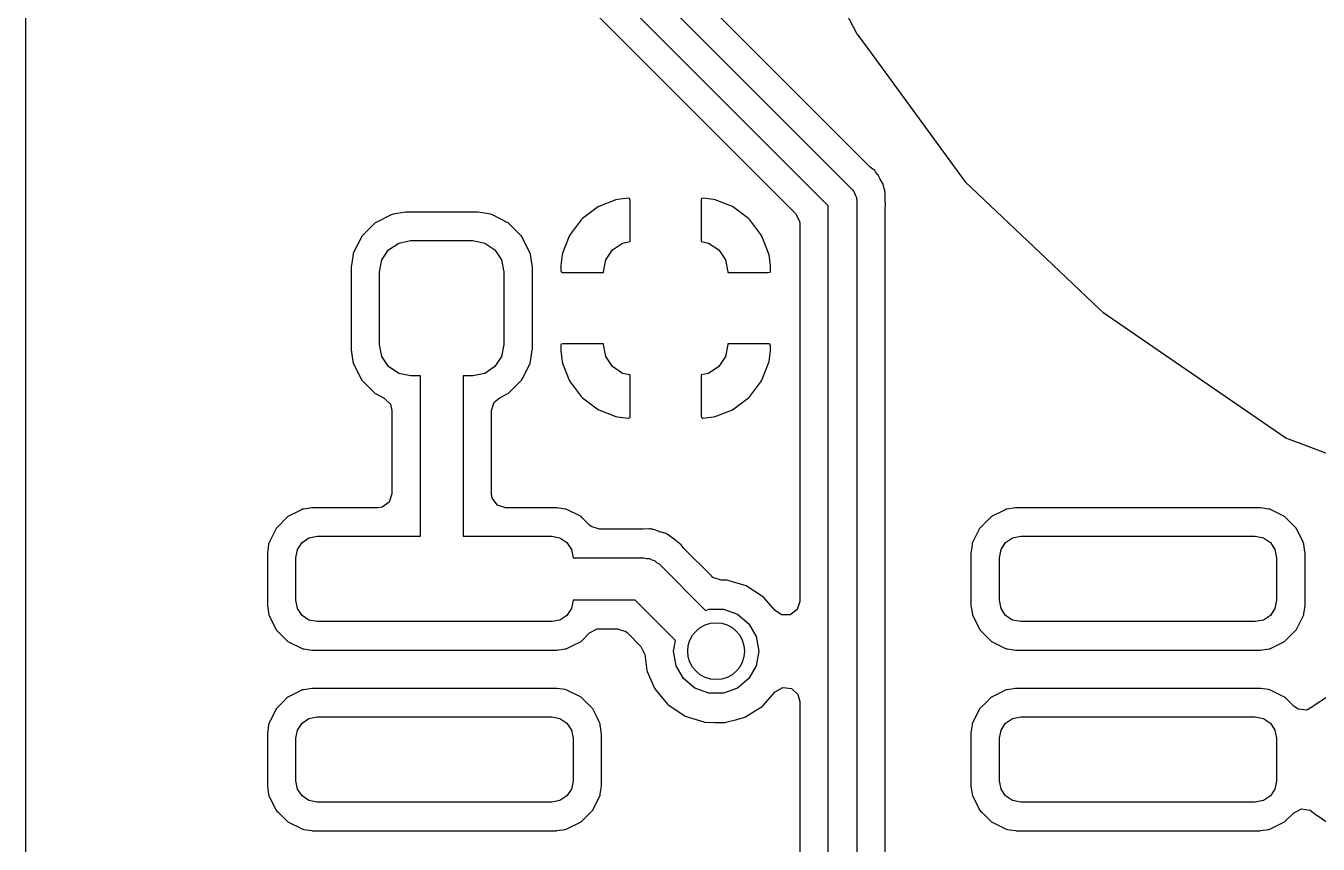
# Model space of a CAD drawing. Extents: x 0.04 to 2.01, y 0.04 to 5.04.
# Drawn here: x 0.0374 to 0.3954, y 1.1556 to 1.3822 of the extents above; entities that cross this region are included whole.
import ezdxf

# ---------------------------------------------------------------- set-up
doc = ezdxf.new("R2010")
doc.units = 0
doc.header["$MEASUREMENT"] = 0
doc.layers.add('BLACK', color=7, linetype='CONTINUOUS')

msp = doc.modelspace()

# ---------------------------------------------------------------- linework, layer by layer
at = {"layer": 'BLACK', "linetype": 'CONTINUOUS'}
for p, q in [((0.037421, 0.04722), (0.037421, 3.85916)), ((0.152559, 1.45069), (0.266406, 1.33684)), ((0.271227, 1.34318), (0.161594, 1.45281)), ((0.259685, 1.33242), (0.145838, 1.44627)), ((0.141017, 1.43993), (0.25065, 1.3303)), ((0.247622, 1.41806), (0.267622, 1.38006)), ((0.267622, 1.38006), (0.267707, 1.37994)), ((0.267707, 1.37994), (0.267707, 1.37994)), ((0.267707, 1.37994), (0.271089, 1.37532)), ((0.271089, 1.37532), (0.297622, 1.33906)), ((0.271623, 1.34284), (0.271227, 1.34318)), ((0.272538, 1.34214), (0.271623, 1.34284)), ((0.272727, 1.34183), (0.272538, 1.34214)), ((0.272732, 1.34183), (0.272727, 1.34183)), ((0.273294, 1.34111), (0.272732, 1.34183)), ((0.273465, 1.34094), (0.273294, 1.34111)), ((0.273623, 1.34075), (0.273465, 1.34094)), ((0.273732, 1.3405), (0.273623, 1.34075)), ((0.274037, 1.33979), (0.273732, 1.3405)), ((0.273732, 1.3405), (0.273732, 1.3405)), ((0.2743, 1.33928), (0.274037, 1.33979)), ((0.274851, 1.33839), (0.2743, 1.33928)), ((0.297622, 1.33906), (0.320012, 1.31784)), ((0.266406, 1.33684), (0.26655, 1.33656)), ((0.26655, 1.33656), (0.266807, 1.33637)), ((0.266807, 1.33637), (0.267092, 1.33549)), ((0.267092, 1.33549), (0.267511, 1.33467)), ((0.274934, 1.33794), (0.274851, 1.33839)), ((0.275184, 1.33712), (0.274934, 1.33794)), ((0.275221, 1.33703), (0.275184, 1.33712)), ((0.275363, 1.3367), (0.275221, 1.33703)), ((0.275221, 1.33703), (0.275221, 1.33703)), ((0.275402, 1.33566), (0.275363, 1.3367)), ((0.275407, 1.33553), (0.275402, 1.33566)), ((0.27542, 1.33533), (0.275407, 1.33553)), ((0.275453, 1.33516), (0.27542, 1.33533)), ((0.275453, 1.33439), (0.275453, 1.33516)), ((0.195682, 1.33194), (0.191649, 1.32888)), ((0.196141, 1.3322), (0.195682, 1.33194)), ((0.200864, 1.33407), (0.196141, 1.3322)), ((0.201345, 1.33419), (0.200864, 1.33407)), ((0.20431, 1.33455), (0.201345, 1.33419)), ((0.204466, 1.33456), (0.20431, 1.33455)), ((0.204621, 1.33445), (0.204466, 1.33456)), ((0.204783, 1.33395), (0.204621, 1.33445)), ((0.204783, 1.32251), (0.204783, 1.33395)), ((0.224586, 1.3344), (0.224469, 1.33424)), ((0.224469, 1.33424), (0.224469, 1.32251)), ((0.225015, 1.33454), (0.224586, 1.3344)), ((0.227907, 1.33419), (0.225015, 1.33454)), ((0.228388, 1.33407), (0.227907, 1.33419)), ((0.233111, 1.3322), (0.228388, 1.33407)), ((0.23357, 1.33194), (0.233111, 1.3322)), ((0.237603, 1.32888), (0.23357, 1.33194)), ((0.259685, 1.07906), (0.259685, 1.33242)), ((0.267511, 1.33467), (0.267461, 1.33436)), ((0.267461, 1.33436), (0.267559, 1.33406)), ((0.267559, 1.33406), (0.267559, 1.08069)), ((0.275456, 1.33424), (0.275453, 1.33439)), ((0.275453, 1.33195), (0.275465, 1.33211)), ((0.275453, 1.08557), (0.275453, 1.33195)), ((0.275529, 1.3323), (0.275456, 1.33424)), ((0.275465, 1.33211), (0.275529, 1.3323)), ((0.138569, 1.3299), (0.134456, 1.3278)), ((0.138842, 1.33004), (0.138569, 1.3299)), ((0.138569, 1.3299), (0.138569, 1.3299)), ((0.139145, 1.33009), (0.138842, 1.33004)), ((0.142555, 1.33063), (0.139145, 1.33009)), ((0.139145, 1.33009), (0.139145, 1.33009)), ((0.142556, 1.33063), (0.142555, 1.33063)), ((0.142707, 1.33065), (0.142556, 1.33063)), ((0.162529, 1.33065), (0.142707, 1.33065)), ((0.162681, 1.33063), (0.162529, 1.33065)), ((0.166092, 1.33009), (0.162681, 1.33063)), ((0.162681, 1.33063), (0.162681, 1.33063)), ((0.166394, 1.33004), (0.166092, 1.33009)), ((0.166092, 1.33009), (0.166092, 1.33009)), ((0.166668, 1.3299), (0.166394, 1.33004)), ((0.17078, 1.3278), (0.166668, 1.3299)), ((0.166668, 1.3299), (0.166668, 1.3299)), ((0.191276, 1.32851), (0.188214, 1.32448)), ((0.191649, 1.32888), (0.191276, 1.32851)), ((0.237976, 1.32851), (0.237603, 1.32888)), ((0.241038, 1.32448), (0.237976, 1.32851)), ((0.25065, 1.3303), (0.251743, 1.32815)), ((0.251743, 1.32815), (0.251791, 1.32754)), ((0.134183, 1.32766), (0.130486, 1.32397)), ((0.134456, 1.3278), (0.134183, 1.32766)), ((0.134456, 1.3278), (0.134456, 1.3278)), ((0.171053, 1.32766), (0.17078, 1.3278)), ((0.17078, 1.3278), (0.17078, 1.3278)), ((0.17475, 1.32397), (0.171053, 1.32766)), ((0.188214, 1.32448), (0.187956, 1.32402)), ((0.241296, 1.32402), (0.241038, 1.32448)), ((0.251791, 1.32754), (0.251791, 1.22285)), ((0.129281, 1.3216), (0.128112, 1.31931)), ((0.130347, 1.32369), (0.129281, 1.3216)), ((0.130486, 1.32397), (0.130347, 1.32369)), ((0.130347, 1.32369), (0.130347, 1.32369)), ((0.137916, 1.32023), (0.14071, 1.3221)), ((0.14071, 1.3221), (0.144006, 1.32276)), ((0.144006, 1.32276), (0.16123, 1.32276)), ((0.16123, 1.32276), (0.164526, 1.3221)), ((0.164526, 1.3221), (0.16732, 1.32023)), ((0.174889, 1.32369), (0.17475, 1.32397)), ((0.17489, 1.32369), (0.174889, 1.32369)), ((0.175956, 1.3216), (0.17489, 1.32369)), ((0.177124, 1.31931), (0.175956, 1.3216)), ((0.187956, 1.32402), (0.186086, 1.31929)), ((0.199924, 1.32023), (0.202718, 1.3221)), ((0.202718, 1.3221), (0.204783, 1.32251)), ((0.224469, 1.32251), (0.226534, 1.3221)), ((0.226534, 1.3221), (0.229328, 1.32023)), ((0.243166, 1.31929), (0.241296, 1.32402)), ((0.128064, 1.319), (0.127772, 1.31716)), ((0.128112, 1.31931), (0.128064, 1.319)), ((0.128064, 1.319), (0.128064, 1.319)), ((0.135394, 1.31414), (0.136049, 1.31744)), ((0.136049, 1.31744), (0.137916, 1.32023)), ((0.16732, 1.32023), (0.169187, 1.31744)), ((0.169187, 1.31744), (0.169843, 1.31414)), ((0.177172, 1.319), (0.177124, 1.31931)), ((0.177464, 1.31716), (0.177172, 1.319)), ((0.177172, 1.319), (0.177172, 1.319)), ((0.185964, 1.31881), (0.185605, 1.31585)), ((0.186086, 1.31929), (0.185964, 1.31881)), ((0.197402, 1.31414), (0.198057, 1.31744)), ((0.198057, 1.31744), (0.199924, 1.32023)), ((0.229328, 1.32023), (0.231195, 1.31744)), ((0.231195, 1.31744), (0.23185, 1.31414)), ((0.243288, 1.31881), (0.243166, 1.31929)), ((0.243647, 1.31585), (0.243288, 1.31881)), ((0.320012, 1.31784), (0.334848, 1.30379)), ((0.127772, 1.31716), (0.1275, 1.31544)), ((0.1275, 1.31544), (0.1275, 1.29267)), ((0.135394, 1.29397), (0.135394, 1.31414)), ((0.169843, 1.31414), (0.169843, 1.29397)), ((0.177736, 1.31544), (0.177464, 1.31716)), ((0.177736, 1.29267), (0.177736, 1.31544)), ((0.185605, 1.31585), (0.185591, 1.31561)), ((0.185591, 1.31561), (0.185591, 1.31451)), ((0.185591, 1.31451), (0.185753, 1.31402)), ((0.185753, 1.31402), (0.185915, 1.3139)), ((0.185915, 1.3139), (0.197402, 1.3139)), ((0.197402, 1.3139), (0.197402, 1.31414)), ((0.23185, 1.31414), (0.23185, 1.3139)), ((0.23185, 1.3139), (0.243044, 1.3139)), ((0.243044, 1.3139), (0.243543, 1.31406)), ((0.243543, 1.31406), (0.243661, 1.31422)), ((0.243661, 1.31561), (0.243647, 1.31585)), ((0.243661, 1.31422), (0.243661, 1.31561)), ((0.334848, 1.30379), (0.335622, 1.30306)), ((0.335622, 1.30306), (0.335748, 1.30297)), ((0.335748, 1.30297), (0.335748, 1.30297)), ((0.335748, 1.30297), (0.38643, 1.26819)), ((0.1275, 1.29267), (0.127524, 1.29252)), ((0.127524, 1.29252), (0.127524, 1.29252)), ((0.127524, 1.29252), (0.128034, 1.2893)), ((0.136049, 1.29067), (0.135394, 1.29397)), ((0.169843, 1.29397), (0.169187, 1.29067)), ((0.177203, 1.2893), (0.177709, 1.2925)), ((0.177709, 1.2925), (0.177712, 1.29252)), ((0.177712, 1.29252), (0.177736, 1.29267)), ((0.177712, 1.29252), (0.177712, 1.29252)), ((0.185709, 1.29405), (0.185591, 1.29389)), ((0.185591, 1.29389), (0.185591, 1.2925)), ((0.185591, 1.2925), (0.185605, 1.29226)), ((0.185605, 1.29226), (0.185964, 1.2893)), ((0.186208, 1.29421), (0.185709, 1.29405)), ((0.197402, 1.29421), (0.186208, 1.29421)), ((0.197402, 1.29397), (0.197402, 1.29421)), ((0.198057, 1.29067), (0.197402, 1.29397)), ((0.23185, 1.29397), (0.231195, 1.29067)), ((0.243337, 1.29421), (0.23185, 1.29421)), ((0.23185, 1.29421), (0.23185, 1.29397)), ((0.243288, 1.2893), (0.243647, 1.29226)), ((0.243499, 1.29409), (0.243337, 1.29421)), ((0.243661, 1.2936), (0.243499, 1.29409)), ((0.243647, 1.29226), (0.243661, 1.2925)), ((0.243661, 1.2925), (0.243661, 1.2936)), ((0.128034, 1.2893), (0.128112, 1.2888)), ((0.128112, 1.2888), (0.128251, 1.28853)), ((0.137916, 1.28788), (0.136049, 1.29067)), ((0.169187, 1.29067), (0.16732, 1.28788)), ((0.176985, 1.28853), (0.177124, 1.2888)), ((0.177124, 1.2888), (0.177203, 1.2893)), ((0.185964, 1.2893), (0.186086, 1.28882)), ((0.186086, 1.28882), (0.187956, 1.28409)), ((0.199924, 1.28788), (0.198057, 1.29067)), ((0.231195, 1.29067), (0.229328, 1.28788)), ((0.241296, 1.28409), (0.243166, 1.28882)), ((0.243166, 1.28882), (0.243288, 1.2893)), ((0.128251, 1.28853), (0.128251, 1.28853)), ((0.128251, 1.28853), (0.130253, 1.2846)), ((0.14071, 1.28601), (0.137916, 1.28788)), ((0.144006, 1.28535), (0.14071, 1.28601)), ((0.146713, 1.28535), (0.144006, 1.28535)), ((0.146713, 1.24087), (0.146713, 1.28535)), ((0.16123, 1.28535), (0.158524, 1.28535)), ((0.158524, 1.28535), (0.158524, 1.24087)), ((0.164526, 1.28601), (0.16123, 1.28535)), ((0.16732, 1.28788), (0.164526, 1.28601)), ((0.174983, 1.2846), (0.176985, 1.28853)), ((0.176985, 1.28853), (0.176985, 1.28853)), ((0.202718, 1.28601), (0.199924, 1.28788)), ((0.204783, 1.2856), (0.202718, 1.28601)), ((0.204783, 1.27387), (0.204783, 1.2856)), ((0.226534, 1.28601), (0.224469, 1.2856)), ((0.224469, 1.2856), (0.224469, 1.27416)), ((0.229328, 1.28788), (0.226534, 1.28601)), ((0.130253, 1.2846), (0.130486, 1.28414)), ((0.130486, 1.28414), (0.134183, 1.28045)), ((0.171053, 1.28045), (0.17475, 1.28414)), ((0.17475, 1.28414), (0.174983, 1.2846)), ((0.187956, 1.28409), (0.188214, 1.28363)), ((0.188214, 1.28363), (0.191276, 1.2796)), ((0.237976, 1.2796), (0.241038, 1.28363)), ((0.241038, 1.28363), (0.241296, 1.28409)), ((0.134183, 1.28045), (0.134456, 1.28031)), ((0.134456, 1.28031), (0.134456, 1.28031)), ((0.134456, 1.28031), (0.136691, 1.27917)), ((0.136691, 1.27917), (0.138394, 1.27747)), ((0.166417, 1.2757), (0.167162, 1.27799)), ((0.167162, 1.27799), (0.168545, 1.27917)), ((0.168545, 1.27917), (0.17078, 1.28031)), ((0.17078, 1.28031), (0.171053, 1.28045)), ((0.17078, 1.28031), (0.17078, 1.28031)), ((0.191276, 1.2796), (0.191649, 1.27923)), ((0.191649, 1.27923), (0.195682, 1.27617)), ((0.23357, 1.27617), (0.237603, 1.27923)), ((0.237603, 1.27923), (0.237976, 1.2796)), ((0.138394, 1.27747), (0.138819, 1.2757)), ((0.138819, 1.2757), (0.138819, 1.25266)), ((0.166417, 1.25266), (0.166417, 1.2757)), ((0.195682, 1.27617), (0.196141, 1.27591)), ((0.196141, 1.27591), (0.200864, 1.27404)), ((0.228388, 1.27404), (0.233111, 1.27591)), ((0.233111, 1.27591), (0.23357, 1.27617)), ((0.200864, 1.27404), (0.201345, 1.27392)), ((0.201345, 1.27392), (0.204237, 1.27357)), ((0.204237, 1.27357), (0.204666, 1.27371)), ((0.204666, 1.27371), (0.204783, 1.27387)), ((0.224469, 1.27416), (0.224631, 1.27366)), ((0.224631, 1.27366), (0.224786, 1.27355)), ((0.224786, 1.27355), (0.224942, 1.27356)), ((0.224942, 1.27356), (0.227907, 1.27392)), ((0.227907, 1.27392), (0.228388, 1.27404)), ((0.38643, 1.26819), (0.386622, 1.26806)), ((0.386622, 1.26806), (0.444622, 1.24606)), ((0.138075, 1.25037), (0.136126, 1.24895)), ((0.138819, 1.25266), (0.138075, 1.25037)), ((0.166608, 1.25145), (0.166417, 1.25266)), ((0.168024, 1.2495), (0.166608, 1.25145)), ((0.170315, 1.24876), (0.168024, 1.2495)), ((0.109966, 1.24634), (0.106721, 1.24308)), ((0.113059, 1.24785), (0.109966, 1.24634)), ((0.113818, 1.24823), (0.113059, 1.24785)), ((0.11409, 1.24836), (0.113818, 1.24823)), ((0.113818, 1.24823), (0.113818, 1.24823)), ((0.11439, 1.2484), (0.11409, 1.24836)), ((0.116661, 1.24874), (0.11439, 1.2484)), ((0.11439, 1.2484), (0.11439, 1.2484)), ((0.116802, 1.24876), (0.116661, 1.24874)), ((0.116661, 1.24874), (0.116661, 1.24874)), ((0.134921, 1.24876), (0.116802, 1.24876)), ((0.136126, 1.24895), (0.134921, 1.24876)), ((0.184379, 1.24876), (0.170315, 1.24876)), ((0.184518, 1.24874), (0.184379, 1.24876)), ((0.186768, 1.24841), (0.184518, 1.24874)), ((0.184518, 1.24874), (0.184518, 1.24874)), ((0.187068, 1.24837), (0.186768, 1.24841)), ((0.186768, 1.24841), (0.186768, 1.24841)), ((0.191195, 1.24635), (0.187068, 1.24837)), ((0.191542, 1.246), (0.191195, 1.24635)), ((0.193556, 1.24399), (0.191542, 1.246)), ((0.304848, 1.24634), (0.301603, 1.24308)), ((0.307941, 1.24785), (0.304848, 1.24634)), ((0.3087, 1.24823), (0.307941, 1.24785)), ((0.308972, 1.24836), (0.3087, 1.24823)), ((0.3087, 1.24823), (0.3087, 1.24823)), ((0.309272, 1.2484), (0.308972, 1.24836)), ((0.311543, 1.24874), (0.309272, 1.2484)), ((0.309272, 1.2484), (0.309272, 1.2484)), ((0.311684, 1.24876), (0.311543, 1.24874)), ((0.311543, 1.24874), (0.311543, 1.24874)), ((0.379261, 1.24876), (0.311684, 1.24876)), ((0.3794, 1.24874), (0.379261, 1.24876)), ((0.38165, 1.24841), (0.3794, 1.24874)), ((0.3794, 1.24874), (0.3794, 1.24874)), ((0.38195, 1.24837), (0.38165, 1.24841)), ((0.38165, 1.24841), (0.38165, 1.24841)), ((0.386077, 1.24635), (0.38195, 1.24837)), ((0.389328, 1.2431), (0.386077, 1.24635)), ((0.106721, 1.24308), (0.104703, 1.23896)), ((0.194018, 1.2436), (0.193556, 1.24399)), ((0.196309, 1.24285), (0.194018, 1.2436)), ((0.20825, 1.24285), (0.196309, 1.24285)), ((0.208403, 1.24286), (0.20825, 1.24285)), ((0.210054, 1.24292), (0.208403, 1.24286)), ((0.210375, 1.24293), (0.210054, 1.24292)), ((0.21062, 1.24286), (0.210375, 1.24293)), ((0.210673, 1.24286), (0.21062, 1.24286)), ((0.210741, 1.24285), (0.210673, 1.24286)), ((0.210825, 1.24285), (0.210741, 1.24285)), ((0.211027, 1.24284), (0.210825, 1.24285)), ((0.211258, 1.24276), (0.211027, 1.24284)), ((0.211259, 1.24276), (0.211258, 1.24276)), ((0.212801, 1.24221), (0.211259, 1.24276)), ((0.212976, 1.24216), (0.212801, 1.24221)), ((0.213014, 1.24215), (0.212976, 1.24216)), ((0.214777, 1.24162), (0.213014, 1.24215)), ((0.301603, 1.24308), (0.299585, 1.23896)), ((0.38947, 1.24282), (0.389328, 1.2431)), ((0.391144, 1.23941), (0.38947, 1.24282)), ((0.10466, 1.23866), (0.10453, 1.23777)), ((0.104703, 1.23896), (0.10466, 1.23866)), ((0.10466, 1.23866), (0.10466, 1.23866)), ((0.112654, 1.23722), (0.113934, 1.23914)), ((0.113934, 1.23914), (0.11585, 1.24042)), ((0.11585, 1.24042), (0.11811, 1.24087)), ((0.11811, 1.24087), (0.146713, 1.24087)), ((0.158524, 1.24087), (0.183071, 1.24087)), ((0.183071, 1.24087), (0.185331, 1.24042)), ((0.185331, 1.24042), (0.187247, 1.23914)), ((0.187247, 1.23914), (0.188527, 1.23722)), ((0.215025, 1.24144), (0.214777, 1.24162)), ((0.215074, 1.24142), (0.215025, 1.24144)), ((0.215362, 1.24131), (0.215074, 1.24142)), ((0.216836, 1.24015), (0.215362, 1.24131)), ((0.216838, 1.24015), (0.216836, 1.24015)), ((0.216984, 1.24004), (0.216838, 1.24015)), ((0.217569, 1.23962), (0.216984, 1.24004)), ((0.217682, 1.23951), (0.217569, 1.23962)), ((0.217806, 1.23941), (0.217682, 1.23951)), ((0.217979, 1.23925), (0.217806, 1.23941)), ((0.217806, 1.23941), (0.217806, 1.23941)), ((0.218969, 1.23847), (0.217979, 1.23925)), ((0.299541, 1.23866), (0.299412, 1.23777)), ((0.299542, 1.23866), (0.299541, 1.23866)), ((0.299585, 1.23896), (0.299542, 1.23866)), ((0.307536, 1.23722), (0.308816, 1.23914)), ((0.308816, 1.23914), (0.310732, 1.24042)), ((0.310732, 1.24042), (0.312992, 1.24087)), ((0.312992, 1.24087), (0.377953, 1.24087)), ((0.377953, 1.24087), (0.380213, 1.24042)), ((0.380213, 1.24042), (0.382129, 1.23914)), ((0.382129, 1.23914), (0.383409, 1.23722)), ((0.391353, 1.23898), (0.391144, 1.23941)), ((0.391397, 1.23868), (0.391353, 1.23898)), ((0.391709, 1.23656), (0.391397, 1.23868)), ((0.391397, 1.23868), (0.391397, 1.23868)), ((0.10453, 1.23777), (0.104311, 1.23627)), ((0.104311, 1.23627), (0.104311, 1.22184)), ((0.112205, 1.23496), (0.112654, 1.23722)), ((0.112205, 1.22315), (0.112205, 1.23496)), ((0.188527, 1.23722), (0.188976, 1.23496)), ((0.188976, 1.23496), (0.208622, 1.23496)), ((0.208622, 1.23496), (0.209373, 1.23476)), ((0.219144, 1.2382), (0.218969, 1.23847)), ((0.219196, 1.23812), (0.219144, 1.2382)), ((0.219144, 1.2382), (0.219144, 1.2382)), ((0.219714, 1.23748), (0.219196, 1.23812)), ((0.227298, 1.22989), (0.219714, 1.23748)), ((0.299412, 1.23777), (0.299193, 1.23627)), ((0.299193, 1.23627), (0.299193, 1.22184)), ((0.307087, 1.23496), (0.307536, 1.23722)), ((0.307087, 1.22315), (0.307087, 1.23496)), ((0.383409, 1.23722), (0.383858, 1.23496)), ((0.383858, 1.23496), (0.383858, 1.22315)), ((0.391752, 1.23627), (0.391709, 1.23656)), ((0.391752, 1.22184), (0.391752, 1.23627)), ((0.209373, 1.23476), (0.210151, 1.23476)), ((0.210151, 1.23476), (0.210824, 1.23437)), ((0.210824, 1.23437), (0.211575, 1.23417)), ((0.211575, 1.23417), (0.212125, 1.23362)), ((0.212125, 1.23362), (0.212798, 1.23323)), ((0.212798, 1.23323), (0.22567, 1.22036)), ((0.227743, 1.22951), (0.227298, 1.22989)), ((0.23003, 1.22875), (0.227743, 1.22951)), ((0.231565, 1.22874), (0.23003, 1.22875)), ((0.236972, 1.22713), (0.231565, 1.22874)), ((0.241709, 1.22406), (0.236972, 1.22713)), ((0.104311, 1.22184), (0.104332, 1.2217)), ((0.104332, 1.2217), (0.104332, 1.2217)), ((0.104332, 1.2217), (0.104614, 1.21978)), ((0.112654, 1.22089), (0.112205, 1.22315)), ((0.113934, 1.21897), (0.112654, 1.22089)), ((0.188527, 1.22089), (0.187247, 1.21897)), ((0.188976, 1.22315), (0.188527, 1.22089)), ((0.206176, 1.22315), (0.188976, 1.22315)), ((0.21733, 1.212), (0.206176, 1.22315)), ((0.22567, 1.22036), (0.226571, 1.22069)), ((0.226571, 1.22069), (0.230673, 1.22069)), ((0.230673, 1.22069), (0.234528, 1.21928)), ((0.244941, 1.22031), (0.241709, 1.22406)), ((0.251791, 1.22285), (0.251047, 1.22056)), ((0.299193, 1.22184), (0.299214, 1.2217)), ((0.299214, 1.2217), (0.299496, 1.21978)), ((0.299214, 1.2217), (0.299214, 1.2217)), ((0.307536, 1.22089), (0.307087, 1.22315)), ((0.308816, 1.21897), (0.307536, 1.22089)), ((0.383409, 1.22089), (0.382129, 1.21897)), ((0.383858, 1.22315), (0.383409, 1.22089)), ((0.391403, 1.21945), (0.391732, 1.2217)), ((0.391732, 1.2217), (0.391752, 1.22184)), ((0.391732, 1.2217), (0.391732, 1.2217)), ((0.104614, 1.21978), (0.10471, 1.21913)), ((0.10471, 1.21913), (0.106735, 1.21501)), ((0.11585, 1.21769), (0.113934, 1.21897)), ((0.11811, 1.21724), (0.11585, 1.21769)), ((0.183071, 1.21724), (0.11811, 1.21724)), ((0.185331, 1.21769), (0.183071, 1.21724)), ((0.187247, 1.21897), (0.185331, 1.21769)), ((0.234528, 1.21928), (0.23767, 1.21665)), ((0.246689, 1.21914), (0.244941, 1.22031)), ((0.249098, 1.21914), (0.246689, 1.21914)), ((0.251047, 1.22056), (0.249098, 1.21914)), ((0.299496, 1.21978), (0.299592, 1.21913)), ((0.299592, 1.21913), (0.301617, 1.21501)), ((0.310732, 1.21769), (0.308816, 1.21897)), ((0.312992, 1.21724), (0.310732, 1.21769)), ((0.377953, 1.21724), (0.312992, 1.21724)), ((0.380213, 1.21769), (0.377953, 1.21724)), ((0.382129, 1.21897), (0.380213, 1.21769)), ((0.389342, 1.21503), (0.39136, 1.21915)), ((0.39136, 1.21915), (0.391403, 1.21945)), ((0.391403, 1.21945), (0.391403, 1.21945)), ((0.106735, 1.21501), (0.106963, 1.21478)), ((0.106963, 1.21478), (0.10763, 1.21411)), ((0.10763, 1.21411), (0.109986, 1.21176)), ((0.191215, 1.21177), (0.193548, 1.21411)), ((0.193548, 1.21411), (0.195694, 1.21521)), ((0.195694, 1.21521), (0.196307, 1.21526)), ((0.196307, 1.21526), (0.201292, 1.21526)), ((0.201292, 1.21526), (0.203583, 1.21451)), ((0.203583, 1.21451), (0.204048, 1.21411)), ((0.204048, 1.21411), (0.207757, 1.2104)), ((0.23767, 1.21665), (0.239721, 1.21309)), ((0.301617, 1.21501), (0.301845, 1.21478)), ((0.301845, 1.21478), (0.302512, 1.21411)), ((0.302512, 1.21411), (0.304868, 1.21176)), ((0.386943, 1.21262), (0.389115, 1.2148)), ((0.389115, 1.2148), (0.389342, 1.21503)), ((0.109986, 1.21176), (0.114113, 1.20974)), ((0.187091, 1.20975), (0.187652, 1.21003)), ((0.187652, 1.21003), (0.188908, 1.21064)), ((0.188908, 1.21064), (0.191215, 1.21177)), ((0.207757, 1.2104), (0.208866, 1.20815)), ((0.216811, 1.20906), (0.21733, 1.212)), ((0.239721, 1.21309), (0.240433, 1.20906)), ((0.304868, 1.21176), (0.308995, 1.20974)), ((0.381973, 1.20975), (0.382534, 1.21003)), ((0.382534, 1.21003), (0.38379, 1.21064)), ((0.38379, 1.21064), (0.386097, 1.21177)), ((0.386097, 1.21177), (0.386943, 1.21262)), ((0.114113, 1.20974), (0.114413, 1.2097)), ((0.114413, 1.2097), (0.114413, 1.2097)), ((0.114413, 1.2097), (0.116663, 1.20937)), ((0.116663, 1.20937), (0.116663, 1.20937)), ((0.116663, 1.20937), (0.116802, 1.20935)), ((0.116802, 1.20935), (0.184379, 1.20935)), ((0.184379, 1.20935), (0.18452, 1.20937)), ((0.18452, 1.20937), (0.186791, 1.20971)), ((0.18452, 1.20937), (0.18452, 1.20937)), ((0.186791, 1.20971), (0.187091, 1.20975)), ((0.186791, 1.20971), (0.186791, 1.20971)), ((0.208866, 1.20815), (0.209448, 1.2037)), ((0.217523, 1.20502), (0.216811, 1.20906)), ((0.240433, 1.20906), (0.239721, 1.20502)), ((0.308995, 1.20974), (0.309295, 1.2097)), ((0.309295, 1.2097), (0.309295, 1.2097)), ((0.309295, 1.2097), (0.311545, 1.20937)), ((0.311545, 1.20937), (0.311545, 1.20937)), ((0.311545, 1.20937), (0.311684, 1.20935)), ((0.311684, 1.20935), (0.379261, 1.20935)), ((0.379261, 1.20935), (0.379402, 1.20937)), ((0.379402, 1.20937), (0.381673, 1.20971)), ((0.379402, 1.20937), (0.379402, 1.20937)), ((0.381673, 1.20971), (0.381973, 1.20975)), ((0.381673, 1.20971), (0.381673, 1.20971)), ((0.209448, 1.2037), (0.20956, 1.20345)), ((0.20956, 1.20345), (0.20956, 1.20345)), ((0.20956, 1.20345), (0.211585, 1.19884)), ((0.219574, 1.20146), (0.217523, 1.20502)), ((0.239721, 1.20502), (0.23767, 1.20146)), ((0.222717, 1.19883), (0.219574, 1.20146)), ((0.23767, 1.20146), (0.234528, 1.19883)), ((0.109739, 1.19611), (0.108676, 1.19504)), ((0.109966, 1.19634), (0.109739, 1.19611)), ((0.112924, 1.19779), (0.109966, 1.19634)), ((0.113818, 1.19823), (0.112924, 1.19779)), ((0.11409, 1.19836), (0.113818, 1.19823)), ((0.113818, 1.19823), (0.113818, 1.19823)), ((0.11439, 1.1984), (0.11409, 1.19836)), ((0.116661, 1.19874), (0.11439, 1.1984)), ((0.11439, 1.1984), (0.11439, 1.1984)), ((0.116802, 1.19876), (0.116661, 1.19874)), ((0.116661, 1.19874), (0.116661, 1.19874)), ((0.184379, 1.19876), (0.116802, 1.19876)), ((0.184518, 1.19874), (0.184379, 1.19876)), ((0.186768, 1.19841), (0.184518, 1.19874)), ((0.184518, 1.19874), (0.184518, 1.19874)), ((0.187068, 1.19837), (0.186768, 1.19841)), ((0.186768, 1.19841), (0.186768, 1.19841)), ((0.191195, 1.19635), (0.187068, 1.19837)), ((0.194446, 1.1931), (0.191195, 1.19635)), ((0.211585, 1.19884), (0.211721, 1.19854)), ((0.211721, 1.19854), (0.212917, 1.19711)), ((0.212917, 1.19711), (0.215174, 1.19443)), ((0.226571, 1.19742), (0.222717, 1.19883)), ((0.230673, 1.19742), (0.226571, 1.19742)), ((0.234528, 1.19883), (0.230673, 1.19742)), ((0.241525, 1.19394), (0.245004, 1.19779)), ((0.245004, 1.19779), (0.247093, 1.19899)), ((0.247093, 1.19899), (0.249488, 1.19873)), ((0.249488, 1.19873), (0.251274, 1.19711)), ((0.251274, 1.19711), (0.251791, 1.19517)), ((0.304621, 1.19611), (0.303558, 1.19504)), ((0.304848, 1.19634), (0.304621, 1.19611)), ((0.307806, 1.19779), (0.304848, 1.19634)), ((0.3087, 1.19823), (0.307806, 1.19779)), ((0.308972, 1.19836), (0.3087, 1.19823)), ((0.3087, 1.19823), (0.3087, 1.19823)), ((0.309272, 1.1984), (0.308972, 1.19836)), ((0.311543, 1.19874), (0.309272, 1.1984)), ((0.309272, 1.1984), (0.309272, 1.1984)), ((0.311684, 1.19876), (0.311543, 1.19874)), ((0.311543, 1.19874), (0.311543, 1.19874)), ((0.379261, 1.19876), (0.311684, 1.19876)), ((0.3794, 1.19874), (0.379261, 1.19876)), ((0.38165, 1.19841), (0.3794, 1.19874)), ((0.3794, 1.19874), (0.3794, 1.19874)), ((0.38195, 1.19837), (0.38165, 1.19841)), ((0.38165, 1.19841), (0.38165, 1.19841)), ((0.386077, 1.19635), (0.38195, 1.19837)), ((0.386305, 1.19612), (0.386077, 1.19635)), ((0.388623, 1.19381), (0.386305, 1.19612)), ((0.386305, 1.19612), (0.386305, 1.19612)), ((0.399273, 1.19723), (0.394499, 1.19422)), ((0.106721, 1.19308), (0.104703, 1.18896)), ((0.108676, 1.19504), (0.106721, 1.19308)), ((0.195361, 1.19124), (0.194446, 1.1931)), ((0.215174, 1.19443), (0.215175, 1.19443)), ((0.215175, 1.19443), (0.215353, 1.19421)), ((0.215353, 1.19421), (0.215584, 1.19406)), ((0.215584, 1.19406), (0.215584, 1.19406)), ((0.215584, 1.19406), (0.216069, 1.19374)), ((0.216069, 1.19374), (0.220052, 1.19109)), ((0.236528, 1.19079), (0.241338, 1.19374)), ((0.241338, 1.19374), (0.241525, 1.19394)), ((0.251791, 1.19517), (0.251791, 1.09024)), ((0.301603, 1.19308), (0.299585, 1.18896)), ((0.303558, 1.19504), (0.301603, 1.19308)), ((0.389825, 1.19299), (0.388623, 1.19381)), ((0.392223, 1.19276), (0.389825, 1.19299)), ((0.394078, 1.19386), (0.392223, 1.19276)), ((0.394104, 1.19383), (0.394078, 1.19386)), ((0.394278, 1.19398), (0.394104, 1.19383)), ((0.394298, 1.19399), (0.394278, 1.19398)), ((0.394499, 1.19422), (0.394298, 1.19399)), ((0.10466, 1.18866), (0.10442, 1.18702)), ((0.104703, 1.18896), (0.10466, 1.18866)), ((0.10466, 1.18866), (0.10466, 1.18866)), ((0.112654, 1.18722), (0.113934, 1.18914)), ((0.113934, 1.18914), (0.11585, 1.19042)), ((0.11585, 1.19042), (0.11811, 1.19087)), ((0.11811, 1.19087), (0.183071, 1.19087)), ((0.183071, 1.19087), (0.185331, 1.19042)), ((0.185331, 1.19042), (0.187247, 1.18914)), ((0.187247, 1.18914), (0.188527, 1.18722)), ((0.196241, 1.18945), (0.195361, 1.19124)), ((0.196471, 1.18898), (0.196241, 1.18945)), ((0.196515, 1.18868), (0.196471, 1.18898)), ((0.196805, 1.18671), (0.196515, 1.18868)), ((0.196515, 1.18868), (0.196515, 1.18868)), ((0.220052, 1.19109), (0.224013, 1.18985)), ((0.224013, 1.18985), (0.225174, 1.18949)), ((0.225174, 1.18949), (0.225174, 1.18949)), ((0.225174, 1.18949), (0.225439, 1.1894)), ((0.225439, 1.1894), (0.228261, 1.18935)), ((0.228261, 1.18935), (0.230805, 1.18931)), ((0.230805, 1.18931), (0.230805, 1.18931)), ((0.230805, 1.18931), (0.231083, 1.1893)), ((0.231083, 1.1893), (0.23135, 1.18937)), ((0.23135, 1.18937), (0.231351, 1.18937)), ((0.231351, 1.18937), (0.234311, 1.19018)), ((0.234311, 1.19018), (0.236528, 1.19079)), ((0.299541, 1.18866), (0.299302, 1.18702)), ((0.299542, 1.18866), (0.299541, 1.18866)), ((0.299585, 1.18896), (0.299542, 1.18866)), ((0.307536, 1.18722), (0.308816, 1.18914)), ((0.308816, 1.18914), (0.310732, 1.19042)), ((0.310732, 1.19042), (0.312992, 1.19087)), ((0.312992, 1.19087), (0.377953, 1.19087)), ((0.377953, 1.19087), (0.380213, 1.19042)), ((0.380213, 1.19042), (0.382129, 1.18914)), ((0.382129, 1.18914), (0.383409, 1.18722)), ((0.10442, 1.18702), (0.104311, 1.18627)), ((0.104311, 1.18627), (0.104311, 1.17184)), ((0.112205, 1.18496), (0.112654, 1.18722)), ((0.112205, 1.17315), (0.112205, 1.18496)), ((0.188527, 1.18722), (0.188976, 1.18496)), ((0.188976, 1.18496), (0.188976, 1.17315)), ((0.19687, 1.18627), (0.196805, 1.18671)), ((0.19687, 1.17184), (0.19687, 1.18627)), ((0.299302, 1.18702), (0.299193, 1.18627)), ((0.299193, 1.18627), (0.299193, 1.17184)), ((0.307087, 1.18496), (0.307536, 1.18722)), ((0.307087, 1.17315), (0.307087, 1.18496)), ((0.383409, 1.18722), (0.383858, 1.18496)), ((0.383858, 1.18496), (0.383858, 1.17315)), ((0.104311, 1.17184), (0.104332, 1.1717)), ((0.104332, 1.1717), (0.104663, 1.16945)), ((0.104332, 1.1717), (0.104332, 1.1717)), ((0.112654, 1.17089), (0.112205, 1.17315)), ((0.113934, 1.16897), (0.112654, 1.17089)), ((0.188527, 1.17089), (0.187247, 1.16897)), ((0.188976, 1.17315), (0.188527, 1.17089)), ((0.196521, 1.16945), (0.19685, 1.1717)), ((0.19685, 1.1717), (0.19687, 1.17184)), ((0.19685, 1.1717), (0.19685, 1.1717)), ((0.299193, 1.17184), (0.299214, 1.1717)), ((0.299214, 1.1717), (0.299214, 1.1717)), ((0.299214, 1.1717), (0.299545, 1.16945)), ((0.307536, 1.17089), (0.307087, 1.17315)), ((0.308816, 1.16897), (0.307536, 1.17089)), ((0.383409, 1.17089), (0.382129, 1.16897)), ((0.383858, 1.17315), (0.383409, 1.17089)), ((0.104663, 1.16945), (0.10471, 1.16913)), ((0.10471, 1.16913), (0.104844, 1.16886)), ((0.104844, 1.16886), (0.104844, 1.16886)), ((0.104844, 1.16886), (0.10495, 1.16864)), ((0.10495, 1.16864), (0.106735, 1.16501)), ((0.11585, 1.16769), (0.113934, 1.16897)), ((0.11811, 1.16724), (0.11585, 1.16769)), ((0.183071, 1.16724), (0.11811, 1.16724)), ((0.185331, 1.16769), (0.183071, 1.16724)), ((0.187247, 1.16897), (0.185331, 1.16769)), ((0.19446, 1.16503), (0.196478, 1.16915)), ((0.196478, 1.16915), (0.196521, 1.16945)), ((0.196521, 1.16945), (0.196521, 1.16945)), ((0.299545, 1.16945), (0.299592, 1.16913)), ((0.299592, 1.16913), (0.299726, 1.16886)), ((0.299726, 1.16886), (0.299726, 1.16886)), ((0.299726, 1.16886), (0.299832, 1.16864)), ((0.299832, 1.16864), (0.301617, 1.16501)), ((0.310732, 1.16769), (0.308816, 1.16897)), ((0.312992, 1.16724), (0.310732, 1.16769)), ((0.377953, 1.16724), (0.312992, 1.16724)), ((0.380213, 1.16769), (0.377953, 1.16724)), ((0.382129, 1.16897), (0.380213, 1.16769)), ((0.106735, 1.16501), (0.106963, 1.16478)), ((0.106963, 1.16478), (0.107405, 1.16434)), ((0.107405, 1.16434), (0.109986, 1.16176)), ((0.192421, 1.16298), (0.193338, 1.1639)), ((0.193338, 1.1639), (0.19446, 1.16503)), ((0.301617, 1.16501), (0.301845, 1.16478)), ((0.301845, 1.16478), (0.302287, 1.16434)), ((0.302287, 1.16434), (0.304868, 1.16176)), ((0.386097, 1.16177), (0.388595, 1.16428)), ((0.388595, 1.16428), (0.390741, 1.16537)), ((0.390741, 1.16537), (0.39312, 1.165)), ((0.39312, 1.165), (0.393952, 1.16443)), ((0.393952, 1.16443), (0.393954, 1.16443)), ((0.393954, 1.16443), (0.394133, 1.16421)), ((0.394133, 1.16421), (0.398831, 1.16109)), ((0.109986, 1.16176), (0.114113, 1.15974)), ((0.187091, 1.15975), (0.191215, 1.16177)), ((0.191215, 1.16177), (0.192421, 1.16298)), ((0.304868, 1.16176), (0.308995, 1.15974)), ((0.381973, 1.15975), (0.386097, 1.16177)), ((0.114113, 1.15974), (0.114413, 1.1597)), ((0.114413, 1.1597), (0.114413, 1.1597)), ((0.114413, 1.1597), (0.116663, 1.15937)), ((0.116663, 1.15937), (0.116663, 1.15937)), ((0.116663, 1.15937), (0.116802, 1.15935)), ((0.116802, 1.15935), (0.184379, 1.15935)), ((0.184379, 1.15935), (0.18452, 1.15937)), ((0.18452, 1.15937), (0.186791, 1.15971)), ((0.18452, 1.15937), (0.18452, 1.15937)), ((0.186791, 1.15971), (0.187091, 1.15975)), ((0.186791, 1.15971), (0.186791, 1.15971)), ((0.308995, 1.15974), (0.309295, 1.1597)), ((0.309295, 1.1597), (0.309295, 1.1597)), ((0.309295, 1.1597), (0.311545, 1.15937)), ((0.311545, 1.15937), (0.311545, 1.15937)), ((0.311545, 1.15937), (0.311684, 1.15935)), ((0.311684, 1.15935), (0.379261, 1.15935)), ((0.379261, 1.15935), (0.379402, 1.15937)), ((0.379402, 1.15937), (0.381673, 1.15971)), ((0.379402, 1.15937), (0.379402, 1.15937)), ((0.381673, 1.15971), (0.381973, 1.15975)), ((0.381673, 1.15971), (0.381673, 1.15971))]:
    msp.add_line(p, q, dxfattribs=at)
at = {"layer": 'BLACK'}
msp.add_circle((0.228622, 1.20906), 0.007874, dxfattribs=at)

doc.saveas('drawing.dxf')
